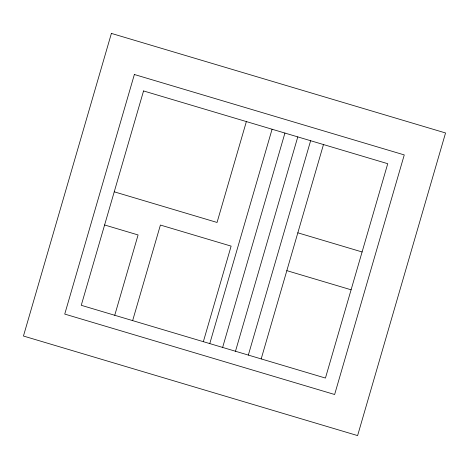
<?xml version="1.0" encoding="UTF-8"?>
<svg xmlns="http://www.w3.org/2000/svg" width="469" height="469" viewBox="0 0 469 469"><rect width="100%" height="100%" fill="white"/><g stroke="black" fill="none" stroke-linecap="round" stroke-linejoin="round"><path stroke-width="0.7" d="M114.741 315.279L138.085 234.951L104.605 224.973M132.639 320.614L160.41 225.05L231.123 246.119L203.353 341.678M246.372 121.577L217.053 222.453L114.237 191.815M209.778 343.595L272.073 129.233M222.628 347.423L284.923 133.061M235.485 351.252L297.78 136.889M248.336 355.086L310.63 140.723M261.186 358.914L323.481 144.552M297.833 232.817L362.091 251.964M286.835 270.648L351.099 289.795M111.399 33.405L23.45 336.033L357.601 435.595L445.55 132.967L111.399 33.405M134.369 74.501L64.74 314.083L334.632 394.499L404.26 154.917L134.369 74.501M143.555 90.939L81.26 305.301L325.445 378.061L387.74 163.699L143.555 90.939"/></g></svg>
